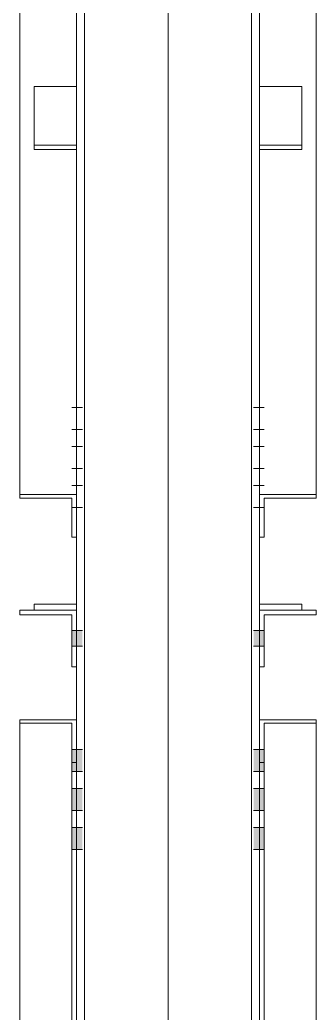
# Model space of a CAD drawing. Header units: millimetres. Extents: x -753 to 90, y 56274 to 56868.
# Drawn here: x -396.47 to -388.5, y 56654.75 to 56681.47 of the extents above; entities that cross this region are included whole.
import ezdxf

# ---------------------------------------------------------------- set-up
doc = ezdxf.new("R2010")
doc.units = ezdxf.units.MM
doc.linetypes.add('XKITLINE00', pattern=[0])
doc.linetypes.add('XKITLINE02', pattern=[4, 2, -2])
for name, color, linetype, lineweight in [('Grelha', 4, 'Continuous', 0), ('Parafuso', 3, 'Continuous', 0), ('Peça', 2, 'Continuous', 0)]:
    doc.layers.add(name, color=color, linetype=linetype, lineweight=lineweight)

# ---------------------------------------------------------------- blocks, each defined once
blk = doc.blocks.new('*A439')
at = {"layer": 'Parafuso', "color": 7, "linetype": 'XKITLINE02', "lineweight": 0}
for p, q in [((-394.948, 56671.045), (-395.075, 56671.045)), ((-394.788, 56671.045), (-394.948, 56671.045)), ((-394.948, 56670.452), (-395.075, 56670.452)), ((-394.788, 56670.452), (-394.948, 56670.452)), ((-394.948, 56669.996), (-395.075, 56669.996)), ((-394.788, 56669.996), (-394.948, 56669.996)), ((-394.948, 56669.404), (-395.075, 56669.404)), ((-394.788, 56669.404), (-394.948, 56669.404)), ((-394.948, 56668.948), (-395.075, 56668.948)), ((-394.788, 56668.948), (-394.948, 56668.948)), ((-394.948, 56668.355), (-395.075, 56668.355)), ((-394.788, 56668.355), (-394.948, 56668.355))]:
    blk.add_line(p, q, dxfattribs=at)
blk = doc.blocks.new('*A440')
at = {"layer": 'Parafuso'}
for points in [[(-394.948, 56664.619), (-395.075, 56664.619), (-395.075, 56665.039), (-394.948, 56665.039)], [(-394.948, 56664.619), (-395.075, 56664.619), (-395.075, 56665.039), (-394.948, 56665.039)], [(-394.948, 56664.619), (-395.075, 56664.619), (-395.075, 56665.039), (-394.948, 56665.039)], [(-394.788, 56664.619), (-394.948, 56664.619), (-394.948, 56665.039), (-394.788, 56665.039)], [(-394.788, 56664.619), (-394.948, 56664.619), (-394.948, 56665.039), (-394.788, 56665.039)], [(-394.788, 56664.619), (-394.948, 56664.619), (-394.948, 56665.039), (-394.788, 56665.039)]]:
    blk.add_hatch(color=7, dxfattribs=at).paths.add_polyline_path(points, flags=17)
at = {"layer": 'Parafuso', "color": 7, "linetype": 'XKITLINE00', "lineweight": 0}
for p, q in [((-394.948, 56665.039), (-395.075, 56665.039)), ((-394.948, 56665.039), (-395.075, 56665.039)), ((-394.948, 56665.039), (-395.075, 56665.039)), ((-394.788, 56665.039), (-394.948, 56665.039)), ((-394.788, 56665.039), (-394.948, 56665.039)), ((-394.788, 56665.039), (-394.948, 56665.039)), ((-394.948, 56664.619), (-395.075, 56664.619)), ((-394.948, 56664.619), (-395.075, 56664.619)), ((-394.948, 56664.619), (-395.075, 56664.619)), ((-394.788, 56664.619), (-394.948, 56664.619)), ((-394.788, 56664.619), (-394.948, 56664.619)), ((-394.788, 56664.619), (-394.948, 56664.619))]:
    blk.add_line(p, q, dxfattribs=at)
blk = doc.blocks.new('*A441')
at = {"layer": 'Parafuso'}
for points in [[(-394.948, 56661.245), (-395.075, 56661.245), (-395.075, 56661.838), (-394.948, 56661.838)], [(-394.788, 56661.245), (-394.948, 56661.245), (-394.948, 56661.838), (-394.788, 56661.838)], [(-394.948, 56660.197), (-395.075, 56660.197), (-395.075, 56660.789), (-394.948, 56660.789)], [(-394.788, 56660.197), (-394.948, 56660.197), (-394.948, 56660.789), (-394.788, 56660.789)], [(-394.948, 56659.148), (-395.075, 56659.148), (-395.075, 56659.74), (-394.948, 56659.74)], [(-394.788, 56659.148), (-394.948, 56659.148), (-394.948, 56659.74), (-394.788, 56659.74)]]:
    blk.add_hatch(color=7, dxfattribs=at).paths.add_polyline_path(points, flags=17)
at = {"layer": 'Parafuso', "color": 7, "linetype": 'XKITLINE00', "lineweight": 0}
for p, q in [((-394.948, 56661.838), (-395.075, 56661.838)), ((-394.788, 56661.838), (-394.948, 56661.838)), ((-394.948, 56661.245), (-395.075, 56661.245)), ((-394.788, 56661.245), (-394.948, 56661.245)), ((-394.948, 56660.789), (-395.075, 56660.789)), ((-394.788, 56660.789), (-394.948, 56660.789)), ((-394.948, 56660.197), (-395.075, 56660.197)), ((-394.788, 56660.197), (-394.948, 56660.197)), ((-394.948, 56659.74), (-395.075, 56659.74)), ((-394.788, 56659.74), (-394.948, 56659.74)), ((-394.948, 56659.148), (-395.075, 56659.148)), ((-394.788, 56659.148), (-394.948, 56659.148))]:
    blk.add_line(p, q, dxfattribs=at)
blk = doc.blocks.new('*A442')
at = {"layer": 'Parafuso'}
for points in [[(-395.075, 56665.039), (-394.948, 56665.039), (-394.948, 56664.619), (-395.075, 56664.619)], [(-395.075, 56665.039), (-394.948, 56665.039), (-394.948, 56664.619), (-395.075, 56664.619)], [(-395.075, 56665.039), (-394.948, 56665.039), (-394.948, 56664.619), (-395.075, 56664.619)], [(-394.948, 56665.039), (-394.788, 56665.039), (-394.788, 56664.619), (-394.948, 56664.619)], [(-394.948, 56665.039), (-394.788, 56665.039), (-394.788, 56664.619), (-394.948, 56664.619)], [(-394.948, 56665.039), (-394.788, 56665.039), (-394.788, 56664.619), (-394.948, 56664.619)]]:
    blk.add_hatch(color=7, dxfattribs=at).paths.add_polyline_path(points, flags=17)
at = {"layer": 'Parafuso', "color": 7, "linetype": 'XKITLINE00', "lineweight": 0}
for p, q in [((-394.948, 56665.039), (-395.075, 56665.039)), ((-394.948, 56665.039), (-395.075, 56665.039)), ((-394.948, 56665.039), (-395.075, 56665.039)), ((-394.788, 56665.039), (-394.948, 56665.039)), ((-394.788, 56665.039), (-394.948, 56665.039)), ((-394.788, 56665.039), (-394.948, 56665.039)), ((-394.948, 56664.619), (-395.075, 56664.619)), ((-394.948, 56664.619), (-395.075, 56664.619)), ((-394.948, 56664.619), (-395.075, 56664.619)), ((-394.788, 56664.619), (-394.948, 56664.619)), ((-394.788, 56664.619), (-394.948, 56664.619)), ((-394.788, 56664.619), (-394.948, 56664.619))]:
    blk.add_line(p, q, dxfattribs=at)
blk = doc.blocks.new('*A445')
at = {"layer": 'Parafuso', "color": 7, "linetype": 'XKITLINE02', "lineweight": 0}
for p, q in [((-390.028, 56671.045), (-390.188, 56671.045)), ((-389.901, 56671.045), (-390.028, 56671.045)), ((-390.028, 56670.452), (-390.188, 56670.452)), ((-389.901, 56670.452), (-390.028, 56670.452)), ((-390.028, 56669.996), (-390.188, 56669.996)), ((-389.901, 56669.996), (-390.028, 56669.996)), ((-390.028, 56669.404), (-390.188, 56669.404)), ((-389.901, 56669.404), (-390.028, 56669.404)), ((-390.028, 56668.948), (-390.188, 56668.948)), ((-389.901, 56668.948), (-390.028, 56668.948)), ((-390.028, 56668.355), (-390.188, 56668.355)), ((-389.901, 56668.355), (-390.028, 56668.355))]:
    blk.add_line(p, q, dxfattribs=at)
blk = doc.blocks.new('*A446')
at = {"layer": 'Parafuso'}
for points in [[(-390.028, 56664.619), (-390.188, 56664.619), (-390.188, 56665.039), (-390.028, 56665.039)], [(-390.028, 56664.619), (-390.188, 56664.619), (-390.188, 56665.039), (-390.028, 56665.039)], [(-390.028, 56664.619), (-390.188, 56664.619), (-390.188, 56665.039), (-390.028, 56665.039)], [(-389.901, 56664.619), (-390.028, 56664.619), (-390.028, 56665.039), (-389.901, 56665.039)], [(-389.901, 56664.619), (-390.028, 56664.619), (-390.028, 56665.039), (-389.901, 56665.039)], [(-389.901, 56664.619), (-390.028, 56664.619), (-390.028, 56665.039), (-389.901, 56665.039)]]:
    blk.add_hatch(color=7, dxfattribs=at).paths.add_polyline_path(points, flags=17)
at = {"layer": 'Parafuso', "color": 7, "linetype": 'XKITLINE00', "lineweight": 0}
for p, q in [((-390.028, 56665.039), (-390.188, 56665.039)), ((-390.028, 56665.039), (-390.188, 56665.039)), ((-390.028, 56665.039), (-390.188, 56665.039)), ((-389.901, 56665.039), (-390.028, 56665.039)), ((-389.901, 56665.039), (-390.028, 56665.039)), ((-389.901, 56665.039), (-390.028, 56665.039)), ((-390.028, 56664.619), (-390.188, 56664.619)), ((-390.028, 56664.619), (-390.188, 56664.619)), ((-390.028, 56664.619), (-390.188, 56664.619)), ((-389.901, 56664.619), (-390.028, 56664.619)), ((-389.901, 56664.619), (-390.028, 56664.619)), ((-389.901, 56664.619), (-390.028, 56664.619))]:
    blk.add_line(p, q, dxfattribs=at)
blk = doc.blocks.new('*A447')
at = {"layer": 'Parafuso'}
for points in [[(-390.028, 56661.245), (-390.188, 56661.245), (-390.188, 56661.838), (-390.028, 56661.838)], [(-389.901, 56661.245), (-390.028, 56661.245), (-390.028, 56661.838), (-389.901, 56661.838)], [(-390.028, 56660.197), (-390.188, 56660.197), (-390.188, 56660.789), (-390.028, 56660.789)], [(-389.901, 56660.197), (-390.028, 56660.197), (-390.028, 56660.789), (-389.901, 56660.789)], [(-390.028, 56659.148), (-390.188, 56659.148), (-390.188, 56659.74), (-390.028, 56659.74)], [(-389.901, 56659.148), (-390.028, 56659.148), (-390.028, 56659.74), (-389.901, 56659.74)]]:
    blk.add_hatch(color=7, dxfattribs=at).paths.add_polyline_path(points, flags=17)
at = {"layer": 'Parafuso', "color": 7, "linetype": 'XKITLINE00', "lineweight": 0}
for p, q in [((-390.028, 56661.838), (-390.188, 56661.838)), ((-389.901, 56661.838), (-390.028, 56661.838)), ((-390.028, 56661.245), (-390.188, 56661.245)), ((-389.901, 56661.245), (-390.028, 56661.245)), ((-390.028, 56660.789), (-390.188, 56660.789)), ((-389.901, 56660.789), (-390.028, 56660.789)), ((-390.028, 56660.197), (-390.188, 56660.197)), ((-389.901, 56660.197), (-390.028, 56660.197)), ((-390.028, 56659.74), (-390.188, 56659.74)), ((-389.901, 56659.74), (-390.028, 56659.74)), ((-390.028, 56659.148), (-390.188, 56659.148)), ((-389.901, 56659.148), (-390.028, 56659.148))]:
    blk.add_line(p, q, dxfattribs=at)
blk = doc.blocks.new('*A448')
at = {"layer": 'Parafuso', "color": 7, "linetype": 'XKITLINE02', "lineweight": 0}
for p, q in [((-394.948, 56671.045), (-395.075, 56671.045)), ((-394.788, 56671.045), (-394.948, 56671.045)), ((-394.948, 56670.452), (-395.075, 56670.452)), ((-394.788, 56670.452), (-394.948, 56670.452)), ((-394.948, 56669.996), (-395.075, 56669.996)), ((-394.788, 56669.996), (-394.948, 56669.996)), ((-394.948, 56669.404), (-395.075, 56669.404)), ((-394.788, 56669.404), (-394.948, 56669.404)), ((-394.948, 56668.948), (-395.075, 56668.948)), ((-394.788, 56668.948), (-394.948, 56668.948)), ((-394.948, 56668.355), (-395.075, 56668.355)), ((-394.788, 56668.355), (-394.948, 56668.355))]:
    blk.add_line(p, q, dxfattribs=at)
blk = doc.blocks.new('*A457')
at = {"layer": 'Peça', "color": 1, "linetype": 'XKITLINE00', "lineweight": 0}
for p, q in [((-390.028, 56662.641), (-388.504, 56662.641)), ((-389.901, 56643.959), (-389.901, 56662.545)), ((-389.901, 56662.545), (-388.504, 56662.545)), ((-388.504, 56645.014), (-388.504, 56662.641)), ((-390.028, 56661.49), (-389.901, 56661.49)), ((-389.901, 56645.014), (-388.504, 56645.014)), ((-390.028, 56643.959), (-389.901, 56643.959))]:
    blk.add_line(p, q, dxfattribs=at)
blk = doc.blocks.new('*A458')
at = {"layer": 'Peça', "color": 1, "linetype": 'XKITLINE00', "lineweight": 0}
for p, q in [((-396.472, 56645.014), (-396.472, 56662.641)), ((-396.472, 56662.641), (-394.948, 56662.641)), ((-396.472, 56662.545), (-395.075, 56662.545)), ((-395.075, 56643.959), (-395.075, 56662.545)), ((-395.075, 56661.49), (-394.948, 56661.49)), ((-395.075, 56645.014), (-396.472, 56645.014)), ((-394.948, 56643.959), (-395.075, 56643.959))]:
    blk.add_line(p, q, dxfattribs=at)
blk = doc.blocks.new('*A461')
at = {"layer": 'Peça', "color": 1, "linetype": 'XKITLINE00', "lineweight": 0}
for p, q in [((-388.504, 56665.591), (-390.028, 56665.591)), ((-389.901, 56664.067), (-389.901, 56665.464)), ((-389.901, 56665.464), (-388.504, 56665.464)), ((-388.504, 56665.464), (-388.504, 56665.591)), ((-390.028, 56664.067), (-389.901, 56664.067))]:
    blk.add_line(p, q, dxfattribs=at)
blk = doc.blocks.new('*A466')
at = {"layer": 'Peça', "color": 1, "linetype": 'XKITLINE00', "lineweight": 0}
for p, q in [((-396.472, 56687.284), (-396.472, 56668.607)), ((-396.472, 56668.702), (-394.948, 56668.702)), ((-396.472, 56668.607), (-395.075, 56668.607)), ((-395.075, 56668.607), (-395.075, 56667.551)), ((-395.075, 56667.551), (-394.948, 56667.551))]:
    blk.add_line(p, q, dxfattribs=at)
blk = doc.blocks.new('*A467')
at = {"layer": 'Peça', "color": 1, "linetype": 'XKITLINE00', "lineweight": 0}
for p, q in [((-388.504, 56668.607), (-388.504, 56687.284)), ((-388.504, 56668.702), (-390.028, 56668.702)), ((-389.901, 56667.551), (-389.901, 56668.607)), ((-389.901, 56668.607), (-388.504, 56668.607)), ((-390.028, 56667.551), (-389.901, 56667.551))]:
    blk.add_line(p, q, dxfattribs=at)
blk = doc.blocks.new('*A471')
at = {"layer": 'Peça', "color": 1, "linetype": 'XKITLINE00', "lineweight": 0}
for p, q in [((-394.948, 56665.591), (-396.472, 56665.591)), ((-396.472, 56665.591), (-396.472, 56665.464)), ((-396.472, 56665.464), (-395.075, 56665.464)), ((-395.075, 56665.464), (-395.075, 56664.067)), ((-395.075, 56664.067), (-394.948, 56664.067))]:
    blk.add_line(p, q, dxfattribs=at)
blk = doc.blocks.new('*A474')
at = {"layer": 'Peça', "color": 1, "linetype": 'XKITLINE00', "lineweight": 0}
for p, q in [((-394.948, 56704.188), (-394.948, 56504.827)), ((-394.734, 56704.188), (-394.734, 56504.827)), ((-390.242, 56704.188), (-390.242, 56504.827)), ((-390.028, 56704.188), (-390.028, 56504.827))]:
    blk.add_line(p, q, dxfattribs=at)
blk = doc.blocks.new('*A506')
at = {"layer": 'Peça', "color": 1, "linetype": 'XKITLINE00', "lineweight": 0}
for p, q in [((-396.088, 56679.676), (-396.088, 56677.982)), ((-396.088, 56679.676), (-394.948, 56679.676)), ((-390.028, 56679.676), (-388.888, 56679.676)), ((-388.888, 56677.982), (-388.888, 56679.676)), ((-396.088, 56678.103), (-394.948, 56678.103)), ((-396.088, 56677.982), (-394.948, 56677.982)), ((-390.028, 56678.103), (-388.888, 56678.103)), ((-390.028, 56677.982), (-388.888, 56677.982))]:
    blk.add_line(p, q, dxfattribs=at)
blk = doc.blocks.new('*A517')
at = {"layer": 'Parafuso', "color": 7, "linetype": 'XKITLINE02', "lineweight": 0}
for p, q in [((-390.028, 56671.045), (-390.188, 56671.045)), ((-389.901, 56671.045), (-390.028, 56671.045)), ((-390.028, 56670.452), (-390.188, 56670.452)), ((-389.901, 56670.452), (-390.028, 56670.452)), ((-390.028, 56669.996), (-390.188, 56669.996)), ((-389.901, 56669.996), (-390.028, 56669.996)), ((-390.028, 56669.404), (-390.188, 56669.404)), ((-389.901, 56669.404), (-390.028, 56669.404)), ((-390.028, 56668.948), (-390.188, 56668.948)), ((-389.901, 56668.948), (-390.028, 56668.948)), ((-390.028, 56668.355), (-390.188, 56668.355)), ((-389.901, 56668.355), (-390.028, 56668.355))]:
    blk.add_line(p, q, dxfattribs=at)
blk = doc.blocks.new('*A518')
at = {"layer": 'Parafuso'}
for points in [[(-390.188, 56665.039), (-390.028, 56665.039), (-390.028, 56664.619), (-390.188, 56664.619)], [(-390.188, 56665.039), (-390.028, 56665.039), (-390.028, 56664.619), (-390.188, 56664.619)], [(-390.188, 56665.039), (-390.028, 56665.039), (-390.028, 56664.619), (-390.188, 56664.619)], [(-390.028, 56665.039), (-389.901, 56665.039), (-389.901, 56664.619), (-390.028, 56664.619)], [(-390.028, 56665.039), (-389.901, 56665.039), (-389.901, 56664.619), (-390.028, 56664.619)], [(-390.028, 56665.039), (-389.901, 56665.039), (-389.901, 56664.619), (-390.028, 56664.619)]]:
    blk.add_hatch(color=7, dxfattribs=at).paths.add_polyline_path(points, flags=17)
at = {"layer": 'Parafuso', "color": 7, "linetype": 'XKITLINE00', "lineweight": 0}
for p, q in [((-390.028, 56665.039), (-390.188, 56665.039)), ((-390.028, 56665.039), (-390.188, 56665.039)), ((-390.028, 56665.039), (-390.188, 56665.039)), ((-389.901, 56665.039), (-390.028, 56665.039)), ((-389.901, 56665.039), (-390.028, 56665.039)), ((-389.901, 56665.039), (-390.028, 56665.039)), ((-390.028, 56664.619), (-390.188, 56664.619)), ((-390.028, 56664.619), (-390.188, 56664.619)), ((-390.028, 56664.619), (-390.188, 56664.619)), ((-389.901, 56664.619), (-390.028, 56664.619)), ((-389.901, 56664.619), (-390.028, 56664.619)), ((-389.901, 56664.619), (-390.028, 56664.619))]:
    blk.add_line(p, q, dxfattribs=at)
blk = doc.blocks.new('*A519')
at = {"layer": 'Parafuso', "color": 7, "linetype": 'XKITLINE02', "lineweight": 0}
for p, q in [((-390.028, 56661.838), (-390.188, 56661.838)), ((-389.901, 56661.838), (-390.028, 56661.838)), ((-390.028, 56661.245), (-390.188, 56661.245)), ((-389.901, 56661.245), (-390.028, 56661.245)), ((-390.028, 56660.789), (-390.188, 56660.789)), ((-389.901, 56660.789), (-390.028, 56660.789)), ((-390.028, 56660.197), (-390.188, 56660.197)), ((-389.901, 56660.197), (-390.028, 56660.197)), ((-390.028, 56659.74), (-390.188, 56659.74)), ((-389.901, 56659.74), (-390.028, 56659.74)), ((-390.028, 56659.148), (-390.188, 56659.148)), ((-389.901, 56659.148), (-390.028, 56659.148))]:
    blk.add_line(p, q, dxfattribs=at)
blk = doc.blocks.new('*A520')
at = {"layer": 'Parafuso', "color": 7, "linetype": 'XKITLINE02', "lineweight": 0}
for p, q in [((-394.948, 56661.838), (-395.075, 56661.838)), ((-394.788, 56661.838), (-394.948, 56661.838)), ((-394.948, 56661.245), (-395.075, 56661.245)), ((-394.788, 56661.245), (-394.948, 56661.245)), ((-394.948, 56660.789), (-395.075, 56660.789)), ((-394.788, 56660.789), (-394.948, 56660.789)), ((-394.948, 56660.197), (-395.075, 56660.197)), ((-394.788, 56660.197), (-394.948, 56660.197)), ((-394.948, 56659.74), (-395.075, 56659.74)), ((-394.788, 56659.74), (-394.948, 56659.74)), ((-394.948, 56659.148), (-395.075, 56659.148)), ((-394.788, 56659.148), (-394.948, 56659.148))]:
    blk.add_line(p, q, dxfattribs=at)
blk = doc.blocks.new('*A526')
at = {"layer": 'Peça', "color": 1, "linetype": 'XKITLINE00', "lineweight": 0}
for p, q in [((-396.088, 56665.591), (-396.088, 56665.751)), ((-396.088, 56665.751), (-394.948, 56665.751)), ((-390.028, 56665.751), (-388.888, 56665.751)), ((-388.888, 56665.591), (-388.888, 56665.751))]:
    blk.add_line(p, q, dxfattribs=at)
blk = doc.blocks.new('*A628')
at = {"layer": 'Grelha', "color": 7, "linetype": 'XKITLINE00', "lineweight": 0}
blk.add_line((-392.488, 56499.327), (-392.488, 56831.55), dxfattribs=at)

msp = doc.modelspace()

# ---------------------------------------------------------------- block references
at = {"lineweight": 0}
for name in ['*A628', '*A474', '*A466', '*A467', '*A506', '*A439', '*A448', '*A445', '*A517', '*A526', '*A471', '*A461', '*A440', '*A442', '*A446', '*A518', '*A458', '*A457', '*A441', '*A520', '*A447', '*A519']:
    msp.add_blockref(name, (0, 0), dxfattribs=at)

doc.saveas('drawing.dxf')
